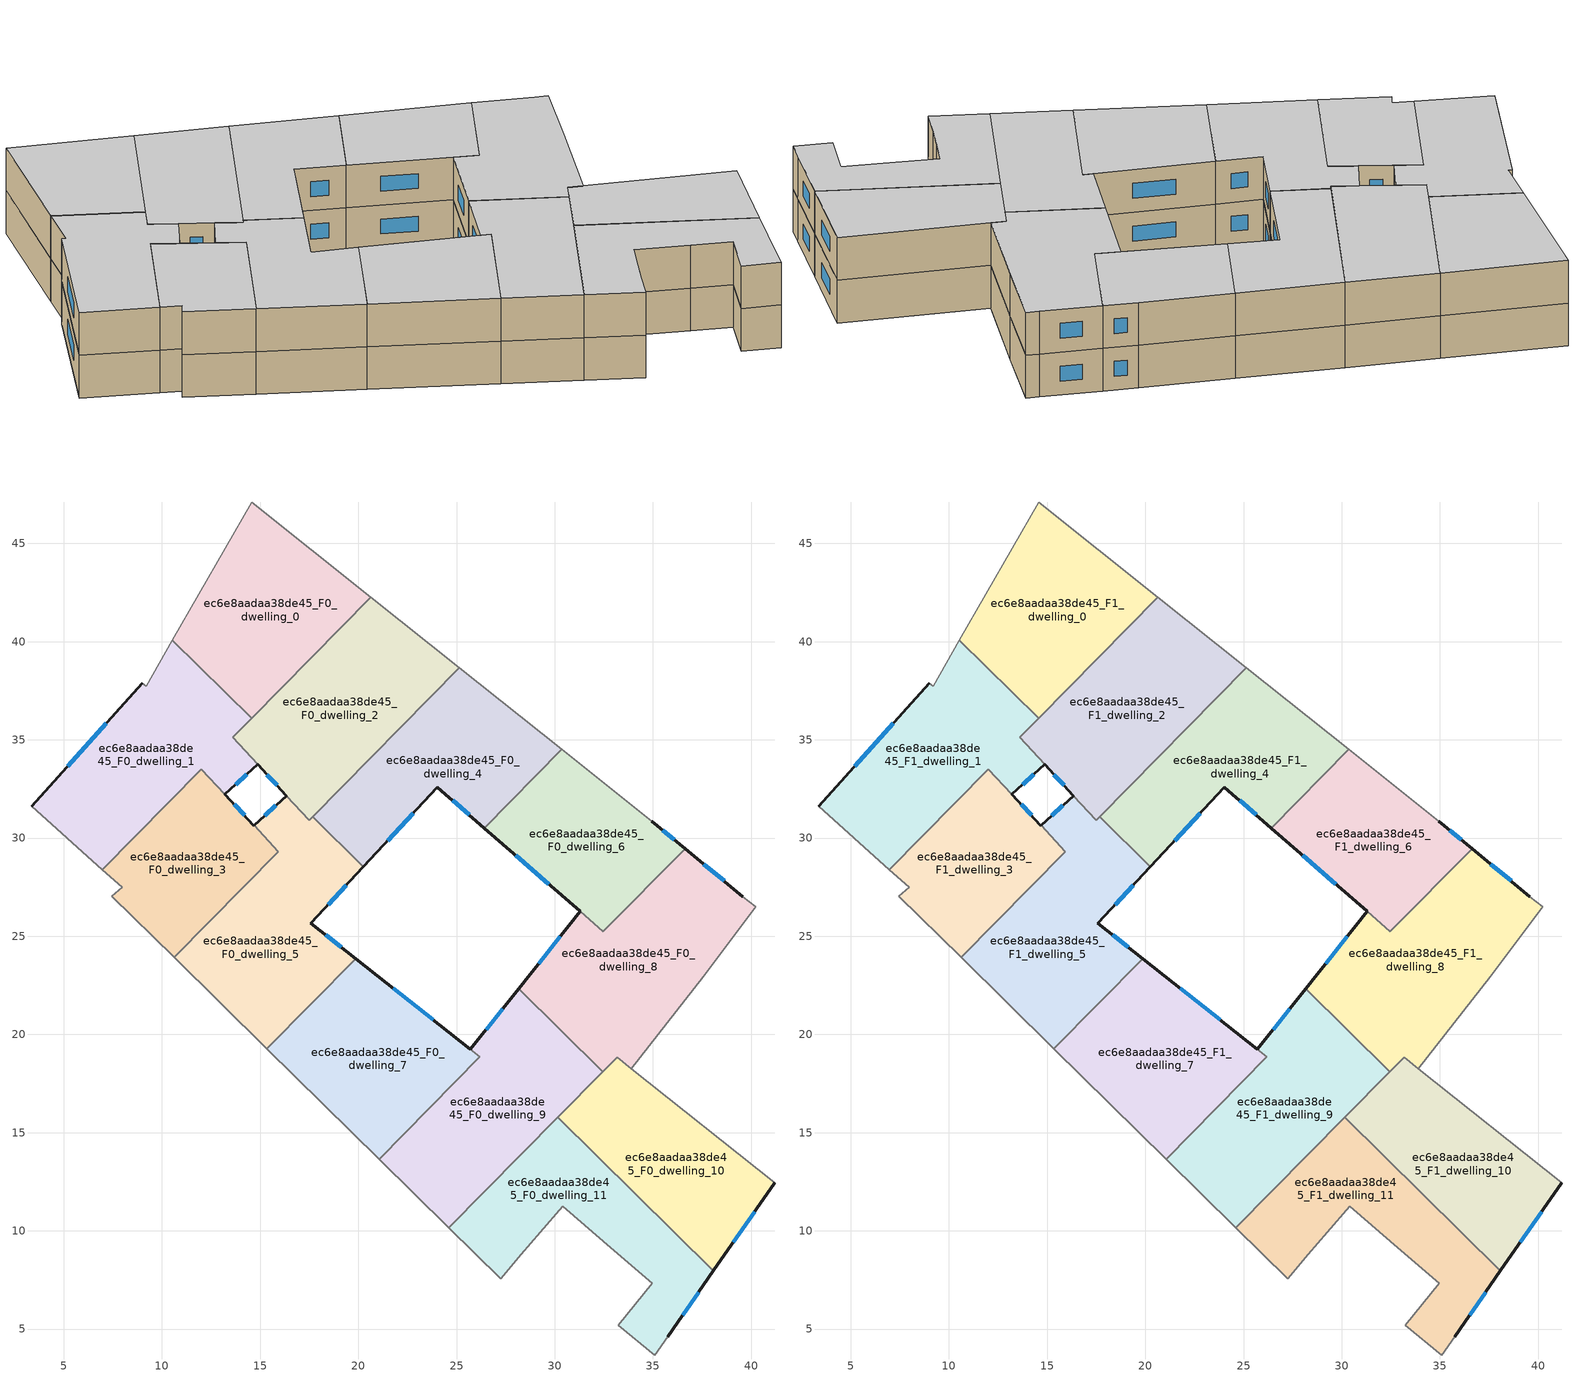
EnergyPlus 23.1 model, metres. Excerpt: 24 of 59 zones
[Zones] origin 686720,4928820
ec6e8aadaa38de45_F0_dwelling_0
 floor ground (EU_floor_Construction): 20.64,42.27 14.56,36.1 10.53,40.07 14.57,47.11 z0
 wall adiabatic (EU_wall_Construction): 20.64,42.27 14.57,47.11 10.53,40.07 z0:3
 wall to ec6e8aadaa38de45_F0_dwelling_1 (EU_wall_Construction): 10.53,40.07 14.56,36.1 z0:3
 wall to ec6e8aadaa38de45_F0_dwelling_2 (EU_wall_Construction): 14.56,36.1 20.64,42.27 z0:3
ec6e8aadaa38de45_F0_dwelling_1
 floor ground (EU_floor_Construction): 14.56,36.1 13.6,35.12 14.87,33.75 13.21,32.23 12.01,33.51 6.97,28.39 3.38,31.61 9.01,37.88 9.19,37.74 10.53,40.07 z0
 wall outside (EU_wall_Construction): 9.01,37.88 3.38,31.61 / 13.21,32.23 14.87,33.75 z0:3
 wall adiabatic (EU_wall_Construction): 3.38,31.61 6.97,28.39 / 10.53,40.07 9.19,37.74 9.01,37.88 z0:3
 wall to ec6e8aadaa38de45_F0_dwelling_2 (EU_wall_Construction): 14.87,33.75 13.6,35.12 14.56,36.1 z0:3
 wall to ec6e8aadaa38de45_F0_dwelling_3 (EU_wall_Construction): 6.97,28.39 12.01,33.51 13.21,32.23 z0:3
 window (EU_Window_Construction): 7.18,35.84 5.21,33.65 / 13.75,32.72 14.33,33.25 z0.98:2.02
ec6e8aadaa38de45_F0_dwelling_10
 floor ground (EU_floor_Construction): 41.2,12.44 38.08,7.96 30.15,15.77 33.17,18.84 z0
 wall outside (EU_wall_Construction): 38.08,7.96 41.2,12.44 z0:3
 wall to ec6e8aadaa38de45_F0_dwelling_8 (EU_wall_Construction): 33.9,18.26 33.17,18.84 32.45,18.1 z0:3
 wall adiabatic (EU_wall_Construction): 41.2,12.44 33.91,18.25 z0:3
 wall to ec6e8aadaa38de45_F0_dwelling_11 (EU_wall_Construction): 30.15,15.77 38.08,7.96 z0:3
 wall to ec6e8aadaa38de45_F0_dwelling_9 (EU_wall_Construction): 32.44,18.1 30.15,15.77 z0:3
 window (EU_Window_Construction): 39.1,9.42 40.19,10.98 z0.98:2.02
ec6e8aadaa38de45_F0_dwelling_11
 floor ground (EU_floor_Construction): 38.08,7.96 35.75,4.62 35.1,3.68 33.23,5.19 34.98,7.34 33.02,9 30.41,11.25 29.26,9.93 28.29,8.81 27.24,7.57 24.61,10.15 30.15,15.77 z0
 wall outside (EU_wall_Construction): 35.75,4.62 38.08,7.96 z0:3
 wall adiabatic (EU_wall_Construction): 24.61,10.15 27.24,7.57 28.29,8.81 29.26,9.93 30.41,11.25 33.02,9 34.98,7.34 33.23,5.19 35.1,3.68 35.75,4.62 z0:3
 wall to ec6e8aadaa38de45_F0_dwelling_9 (EU_wall_Construction): 30.15,15.77 24.61,10.15 z0:3
 window (EU_Window_Construction): 36.51,5.71 37.32,6.87 z0.98:2.02
ec6e8aadaa38de45_F0_dwelling_2
 floor ground (EU_floor_Construction): 25.15,38.67 17.5,30.91 16.34,32.16 14.87,33.75 13.6,35.12 20.64,42.27 z0
 wall outside (EU_wall_Construction): 14.87,33.75 16.34,32.16 z0:3
 wall adiabatic (EU_wall_Construction): 25.15,38.67 20.64,42.27 z0:3
 wall to ec6e8aadaa38de45_F0_dwelling_4 (EU_wall_Construction): 17.68,31.09 25.15,38.67 z0:3
 wall to ec6e8aadaa38de45_F0_dwelling_5 (EU_wall_Construction): 16.34,32.16 17.5,30.91 17.68,31.09 z0:3
 window (EU_Window_Construction): 15.35,33.23 15.86,32.68 z0.98:2.02
ec6e8aadaa38de45_F0_dwelling_3
 floor ground (EU_floor_Construction): 12.01,33.51 15.92,29.31 10.62,23.92 7.46,27.03 7.97,27.48 6.97,28.39 z0
 wall outside (EU_wall_Construction): 14.69,30.64 13.21,32.23 z0:3
 wall adiabatic (EU_wall_Construction): 6.97,28.39 7.97,27.48 7.46,27.03 10.62,23.92 z0:3
 wall to ec6e8aadaa38de45_F0_dwelling_5 (EU_wall_Construction): 10.62,23.92 15.92,29.31 / 15.93,29.31 14.69,30.64 z0:3
 window (EU_Window_Construction): 14.21,31.15 13.69,31.71 z0.98:2.02
ec6e8aadaa38de45_F0_dwelling_4
 floor ground (EU_floor_Construction): 30.37,34.51 26.42,30.51 24.03,32.59 20.26,28.54 17.68,31.09 25.15,38.67 z0
 wall outside (EU_wall_Construction): 20.26,28.54 24.03,32.59 26.42,30.51 z0:3
 wall to ec6e8aadaa38de45_F0_dwelling_5 (EU_wall_Construction): 17.68,31.09 20.26,28.54 z0:3
 wall adiabatic (EU_wall_Construction): 30.37,34.51 25.15,38.67 z0:3
 wall to ec6e8aadaa38de45_F0_dwelling_6 (EU_wall_Construction): 26.42,30.51 30.37,34.51 z0:3
 window (EU_Window_Construction): 24.81,31.91 25.64,31.18 / 21.49,29.86 22.81,31.27 z0.98:2.02
ec6e8aadaa38de45_F0_dwelling_5
 floor ground (EU_floor_Construction): 17.68,31.09 20.26,28.54 17.59,25.67 19.87,23.86 15.35,19.27 10.62,23.92 15.93,29.31 14.69,30.64 16.34,32.16 17.5,30.91 z0
 wall outside (EU_wall_Construction): 16.34,32.16 14.69,30.64 / 19.87,23.86 17.59,25.67 20.26,28.54 z0:3
 wall adiabatic (EU_wall_Construction): 10.62,23.92 15.35,19.27 z0:3
 wall to ec6e8aadaa38de45_F0_dwelling_7 (EU_wall_Construction): 15.35,19.27 19.87,23.86 z0:3
 window (EU_Window_Construction): 15.81,31.67 15.23,31.13 / 18.46,26.6 19.39,27.61 / 19.13,24.45 18.33,25.08 z0.98:2.02
ec6e8aadaa38de45_F0_dwelling_6
 floor ground (EU_floor_Construction): 34.95,30.86 36.64,29.46 32.47,25.24 26.42,30.51 30.37,34.51 z0
 wall outside (EU_wall_Construction): 36.64,29.46 34.95,30.86 / 26.42,30.51 31.29,26.27 z0:3
 wall adiabatic (EU_wall_Construction): 34.95,30.86 30.37,34.51 z0:3
 wall to ec6e8aadaa38de45_F0_dwelling_8 (EU_wall_Construction): 32.48,25.24 36.64,29.46 / 31.29,26.27 32.47,25.24 z0:3
 window (EU_Window_Construction): 36.09,29.92 35.5,30.4 / 28,29.13 29.71,27.65 z0.98:2.02
ec6e8aadaa38de45_F0_dwelling_7
 floor ground (EU_floor_Construction): 26.19,18.86 21.06,13.65 15.35,19.27 19.87,23.86 z0
 wall outside (EU_wall_Construction): 25.71,19.24 19.87,23.86 z0:3
 wall adiabatic (EU_wall_Construction): 15.35,19.27 21.06,13.65 z0:3
 wall to ec6e8aadaa38de45_F0_dwelling_9 (EU_wall_Construction): 21.06,13.65 26.19,18.86 25.71,19.24 z0:3
 window (EU_Window_Construction): 23.81,20.74 21.77,22.36 z0.98:2.02
ec6e8aadaa38de45_F0_dwelling_8
 floor ground (EU_floor_Construction): 39.58,27.02 40.23,26.51 37.56,22.95 33.9,18.26 33.17,18.84 32.44,18.1 28.16,22.32 31.29,26.27 32.47,25.24 36.64,29.46 z0
 wall outside (EU_wall_Construction): 31.29,26.27 28.16,22.33 / 39.58,27.02 36.64,29.46 z0:3
 wall to ec6e8aadaa38de45_F0_dwelling_9 (EU_wall_Construction): 28.16,22.32 32.44,18.1 z0:3
 wall adiabatic (EU_wall_Construction): 33.9,18.26 37.56,22.95 40.23,26.51 39.58,27.02 z0:3
 window (EU_Window_Construction): 30.27,24.99 29.18,23.61 / 38.62,27.81 37.59,28.67 z0.98:2.02
ec6e8aadaa38de45_F0_dwelling_9
 floor ground (EU_floor_Construction): 32.44,18.1 24.61,10.15 21.06,13.65 26.19,18.86 25.71,19.24 28.16,22.32 z0
 wall outside (EU_wall_Construction): 28.16,22.32 25.71,19.24 z0:3
 wall adiabatic (EU_wall_Construction): 21.06,13.65 24.61,10.15 z0:3
 window (EU_Window_Construction): 27.36,21.32 26.51,20.24 z0.98:2.02
ec6e8aadaa38de45_F1_dwelling_0
 floor to ec6e8aadaa38de45_F0_dwelling_0 (EU_floor_Construction): 20.64,42.27 14.56,36.1 10.53,40.07 14.57,47.11 z3
 wall adiabatic (EU_wall_Construction): 20.64,42.27 14.57,47.11 10.53,40.07 z3:6
 wall to ec6e8aadaa38de45_F1_dwelling_1 (EU_wall_Construction): 10.53,40.07 14.56,36.1 z3:6
 wall to ec6e8aadaa38de45_F1_dwelling_2 (EU_wall_Construction): 14.56,36.1 20.64,42.27 z3:6
 ceiling to ec6e8aadaa38de45_F2_dwelling_0 (EU_floor_Construction): 14.56,36.1 20.64,42.27 14.57,47.11 10.53,40.07 z6
ec6e8aadaa38de45_F1_dwelling_1
 floor to ec6e8aadaa38de45_F0_dwelling_1 (EU_floor_Construction): 14.56,36.1 13.6,35.12 14.87,33.75 13.21,32.23 12.01,33.51 6.97,28.39 3.38,31.61 9.01,37.88 9.19,37.74 10.53,40.07 z3
 wall outside (EU_wall_Construction): 9.01,37.88 3.38,31.61 / 13.21,32.23 14.87,33.75 z3:6
 wall adiabatic (EU_wall_Construction): 3.38,31.61 6.97,28.39 / 10.53,40.07 9.19,37.74 9.01,37.88 z3:6
 wall to ec6e8aadaa38de45_F1_dwelling_2 (EU_wall_Construction): 14.87,33.75 13.6,35.12 14.56,36.1 z3:6
 wall to ec6e8aadaa38de45_F1_dwelling_3 (EU_wall_Construction): 6.97,28.39 12.01,33.51 13.21,32.23 z3:6
 window (EU_Window_Construction): 7.18,35.84 5.21,33.65 / 13.75,32.72 14.33,33.25 z3.98:5.02
 ceiling to ec6e8aadaa38de45_F2_dwelling_1 (EU_floor_Construction): 13.21,32.23 14.87,33.75 13.6,35.12 14.56,36.1 10.53,40.07 9.19,37.74 9.01,37.88 3.38,31.61 6.97,28.39 12.01,33.51 z6
ec6e8aadaa38de45_F1_dwelling_10
 floor to ec6e8aadaa38de45_F0_dwelling_10 (EU_floor_Construction): 41.2,12.44 38.08,7.96 30.15,15.77 33.17,18.84 z3
 wall outside (EU_wall_Construction): 38.08,7.96 41.2,12.44 z3:6
 wall to ec6e8aadaa38de45_F1_dwelling_8 (EU_wall_Construction): 33.9,18.26 33.17,18.84 32.45,18.1 z3:6
 wall adiabatic (EU_wall_Construction): 41.2,12.44 33.91,18.25 z3:6
 wall to ec6e8aadaa38de45_F1_dwelling_11 (EU_wall_Construction): 30.15,15.77 38.08,7.96 z3:6
 wall to ec6e8aadaa38de45_F1_dwelling_9 (EU_wall_Construction): 32.44,18.1 30.15,15.77 z3:6
 window (EU_Window_Construction): 39.1,9.42 40.19,10.98 z3.98:5.02
 ceiling to ec6e8aadaa38de45_F2_dwelling_10 (EU_floor_Construction): 38.08,7.96 41.2,12.44 33.17,18.84 30.15,15.77 z6
ec6e8aadaa38de45_F1_dwelling_11
 floor to ec6e8aadaa38de45_F0_dwelling_11 (EU_floor_Construction): 38.08,7.96 35.75,4.62 35.1,3.68 33.23,5.19 34.98,7.34 33.02,9 30.41,11.25 29.26,9.93 28.29,8.81 27.24,7.57 24.61,10.15 30.15,15.77 z3
 wall outside (EU_wall_Construction): 35.75,4.62 38.08,7.96 z3:6
 wall adiabatic (EU_wall_Construction): 24.61,10.15 27.24,7.57 28.29,8.81 29.26,9.93 30.41,11.25 33.02,9 34.98,7.34 33.23,5.19 35.1,3.68 35.75,4.62 z3:6
 wall to ec6e8aadaa38de45_F1_dwelling_9 (EU_wall_Construction): 30.15,15.77 24.61,10.15 z3:6
 window (EU_Window_Construction): 36.51,5.71 37.32,6.87 z3.98:5.02
 ceiling to ec6e8aadaa38de45_F2_dwelling_11 (EU_floor_Construction): 35.75,4.62 38.08,7.96 30.15,15.77 24.61,10.15 27.24,7.57 28.29,8.81 29.26,9.93 30.41,11.25 33.02,9 34.98,7.34 33.23,5.19 35.1,3.68 z6
ec6e8aadaa38de45_F1_dwelling_2
 floor to ec6e8aadaa38de45_F0_dwelling_2 (EU_floor_Construction): 25.15,38.67 17.5,30.91 16.34,32.16 14.87,33.75 13.6,35.12 20.64,42.27 z3
 wall outside (EU_wall_Construction): 14.87,33.75 16.34,32.16 z3:6
 wall adiabatic (EU_wall_Construction): 25.15,38.67 20.64,42.27 z3:6
 wall to ec6e8aadaa38de45_F1_dwelling_4 (EU_wall_Construction): 17.68,31.09 25.15,38.67 z3:6
 wall to ec6e8aadaa38de45_F1_dwelling_5 (EU_wall_Construction): 16.34,32.16 17.5,30.91 17.68,31.09 z3:6
 window (EU_Window_Construction): 15.35,33.23 15.86,32.68 z3.98:5.02
 ceiling to ec6e8aadaa38de45_F2_dwelling_2 (EU_floor_Construction): 17.5,30.91 25.15,38.67 20.64,42.27 13.6,35.12 14.87,33.75 16.34,32.16 z6
ec6e8aadaa38de45_F1_dwelling_3
 floor to ec6e8aadaa38de45_F0_dwelling_3 (EU_floor_Construction): 12.01,33.51 15.92,29.31 10.62,23.92 7.46,27.03 7.97,27.48 6.97,28.39 z3
 wall outside (EU_wall_Construction): 14.69,30.64 13.21,32.23 z3:6
 wall adiabatic (EU_wall_Construction): 6.97,28.39 7.97,27.48 7.46,27.03 10.62,23.92 z3:6
 wall to ec6e8aadaa38de45_F1_dwelling_5 (EU_wall_Construction): 10.62,23.92 15.92,29.31 / 15.93,29.31 14.69,30.64 z3:6
 window (EU_Window_Construction): 14.21,31.15 13.69,31.71 z3.98:5.02
 ceiling to ec6e8aadaa38de45_F2_dwelling_3 (EU_floor_Construction): 10.62,23.92 15.92,29.31 12.01,33.51 6.97,28.39 7.97,27.48 7.46,27.03 z6
ec6e8aadaa38de45_F1_dwelling_4
 floor to ec6e8aadaa38de45_F0_dwelling_4 (EU_floor_Construction): 30.37,34.51 26.42,30.51 24.03,32.59 20.26,28.54 17.68,31.09 25.15,38.67 z3
 wall outside (EU_wall_Construction): 20.26,28.54 24.03,32.59 26.42,30.51 z3:6
 wall to ec6e8aadaa38de45_F1_dwelling_5 (EU_wall_Construction): 17.68,31.09 20.26,28.54 z3:6
 wall adiabatic (EU_wall_Construction): 30.37,34.51 25.15,38.67 z3:6
 wall to ec6e8aadaa38de45_F1_dwelling_6 (EU_wall_Construction): 26.42,30.51 30.37,34.51 z3:6
 window (EU_Window_Construction): 24.81,31.91 25.64,31.18 / 21.49,29.86 22.81,31.27 z3.98:5.02
 ceiling to ec6e8aadaa38de45_F2_dwelling_4 (EU_floor_Construction): 26.42,30.51 30.37,34.51 25.15,38.67 17.68,31.09 20.26,28.54 24.03,32.59 z6
ec6e8aadaa38de45_F1_dwelling_5
 floor to ec6e8aadaa38de45_F0_dwelling_5 (EU_floor_Construction): 17.68,31.09 20.26,28.54 17.59,25.67 19.87,23.86 15.35,19.27 10.62,23.92 15.93,29.31 14.69,30.64 16.34,32.16 17.5,30.91 z3
 wall outside (EU_wall_Construction): 16.34,32.16 14.69,30.64 / 19.87,23.86 17.59,25.67 20.26,28.54 z3:6
 wall adiabatic (EU_wall_Construction): 10.62,23.92 15.35,19.27 z3:6
 wall to ec6e8aadaa38de45_F1_dwelling_7 (EU_wall_Construction): 15.35,19.27 19.87,23.86 z3:6
 window (EU_Window_Construction): 15.81,31.67 15.23,31.13 / 18.46,26.6 19.39,27.61 / 19.13,24.45 18.33,25.08 z3.98:5.02
 ceiling to ec6e8aadaa38de45_F2_dwelling_5 (EU_floor_Construction): 19.87,23.86 17.59,25.67 20.26,28.54 17.68,31.09 17.5,30.91 16.34,32.16 14.69,30.64 15.93,29.31 10.62,23.92 15.35,19.27 z6
ec6e8aadaa38de45_F1_dwelling_6
 floor to ec6e8aadaa38de45_F0_dwelling_6 (EU_floor_Construction): 34.95,30.86 36.64,29.46 32.47,25.24 26.42,30.51 30.37,34.51 z3
 wall outside (EU_wall_Construction): 36.64,29.46 34.95,30.86 / 26.42,30.51 31.29,26.27 z3:6
 wall adiabatic (EU_wall_Construction): 34.95,30.86 30.37,34.51 z3:6
 wall to ec6e8aadaa38de45_F1_dwelling_8 (EU_wall_Construction): 32.48,25.24 36.64,29.46 / 31.29,26.27 32.47,25.24 z3:6
 window (EU_Window_Construction): 36.09,29.92 35.5,30.4 / 28,29.13 29.71,27.65 z3.98:5.02
 ceiling to ec6e8aadaa38de45_F2_dwelling_6 (EU_floor_Construction): 32.47,25.24 36.64,29.46 34.95,30.86 30.37,34.51 26.42,30.51 z6
ec6e8aadaa38de45_F1_dwelling_7
 floor to ec6e8aadaa38de45_F0_dwelling_7 (EU_floor_Construction): 26.19,18.86 21.06,13.65 15.35,19.27 19.87,23.86 z3
 wall outside (EU_wall_Construction): 25.71,19.24 19.87,23.86 z3:6
 wall adiabatic (EU_wall_Construction): 15.35,19.27 21.06,13.65 z3:6
 wall to ec6e8aadaa38de45_F1_dwelling_9 (EU_wall_Construction): 21.06,13.65 26.19,18.86 25.71,19.24 z3:6
 window (EU_Window_Construction): 23.81,20.74 21.77,22.36 z3.98:5.02
 ceiling to ec6e8aadaa38de45_F2_dwelling_7 (EU_floor_Construction): 21.06,13.65 26.19,18.86 19.87,23.86 15.35,19.27 z6
ec6e8aadaa38de45_F1_dwelling_8
 floor to ec6e8aadaa38de45_F0_dwelling_8 (EU_floor_Construction): 39.58,27.02 40.23,26.51 37.56,22.95 33.9,18.26 33.17,18.84 32.44,18.1 28.16,22.33 31.29,26.27 32.47,25.24 36.64,29.46 z3
 wall outside (EU_wall_Construction): 31.29,26.27 28.16,22.33 / 39.58,27.02 36.64,29.46 z3:6
 wall to ec6e8aadaa38de45_F1_dwelling_9 (EU_wall_Construction): 28.16,22.32 32.44,18.1 z3:6
 wall adiabatic (EU_wall_Construction): 33.9,18.26 37.56,22.95 40.23,26.51 39.58,27.02 z3:6
 window (EU_Window_Construction): 30.27,24.99 29.18,23.61 / 38.62,27.81 37.59,28.67 z3.98:5.02
 ceiling to ec6e8aadaa38de45_F2_dwelling_8 (EU_floor_Construction): 37.56,22.95 40.23,26.51 39.58,27.02 36.64,29.46 32.47,25.24 31.29,26.27 28.16,22.33 32.44,18.1 33.17,18.84 33.9,18.26 z6
ec6e8aadaa38de45_F1_dwelling_9
 floor to ec6e8aadaa38de45_F0_dwelling_9 (EU_floor_Construction): 32.44,18.1 24.61,10.15 21.06,13.65 26.19,18.86 25.71,19.24 28.16,22.32 z3
 wall outside (EU_wall_Construction): 28.16,22.32 25.71,19.24 z3:6
 wall adiabatic (EU_wall_Construction): 21.06,13.65 24.61,10.15 z3:6
 window (EU_Window_Construction): 27.36,21.32 26.51,20.24 z3.98:5.02
 ceiling to ec6e8aadaa38de45_F2_dwelling_9 (EU_floor_Construction): 24.61,10.15 32.44,18.1 28.16,22.32 25.71,19.24 26.19,18.86 21.06,13.65 z6
[Building]
EU S2 Campaign: North Axis=0; Terrain=City; Solar Distribution=FullExterior
[Site:Location]
Bologna: Latitude=44.5; Longitude=11.25; Time Zone=1; Elevation=37
[SizingPeriod:WeatherFileDays]
AnnualSizingPeriod: Begin Month=1; Begin Day of Month=1; End Month=12; End Day of Month=31; Day of Week for Start Day=Monday; Use Weather File Daylight Saving Period=No; Use Weather File Rain and Snow Indicators=No
[MATERIAL]
EU_InternalMass_Material: Roughness=MediumRough; Thickness=0.1; Conductivity=1; Density=1800; Specific Heat=900; Thermal Absorptance=0.9; Solar Absorptance=0.7; Visible Absorptance=0.7
[MATERIAL:NOMASS] Roughness=MediumRough; Thermal Absorptance=0.9; Solar Absorptance=0.7; Visible Absorptance=0.7
Name | Thermal Resistance
EU_wall_NoMass | 0.905828
EU_floor_NoMass | 0.67114
[WINDOWMATERIAL:SIMPLEGLAZINGSYSTEM]
EU_Window_SimpleGlazing: UFactor=4.52486; Solar Heat Gain Coefficient=0.85; Visible Transmittance=0.85
[CONSTRUCTION]
EU_wall_Construction: EU_wall_NoMass
EU_floor_Construction: EU_floor_NoMass
EU_Window_Construction: EU_Window_SimpleGlazing
EU_InternalMass_Construction: EU_InternalMass_Material
[ZONE] Type=1; Multiplier=1; Ceiling Height=autocalculate; Floor Area=autocalculate; Part of Total Floor Area=Yes
Name | Volume
ec6e8aadaa38de45_F0_dwelling_0; ec6e8aadaa38de45_F1_dwelling_0 | 166.922
ec6e8aadaa38de45_F0_dwelling_1; ec6e8aadaa38de45_F1_dwelling_1 | 179.147
ec6e8aadaa38de45_F0_dwelling_10; ec6e8aadaa38de45_F1_dwelling_10 | 155.73
ec6e8aadaa38de45_F0_dwelling_11; ec6e8aadaa38de45_F1_dwelling_11 | 166.901
ec6e8aadaa38de45_F0_dwelling_2; ec6e8aadaa38de45_F1_dwelling_2 | 180.053
ec6e8aadaa38de45_F0_dwelling_3; ec6e8aadaa38de45_F1_dwelling_3 | 129.601
ec6e8aadaa38de45_F0_dwelling_4; ec6e8aadaa38de45_F1_dwelling_4 | 166.912
ec6e8aadaa38de45_F0_dwelling_5; ec6e8aadaa38de45_F1_dwelling_5 | 178.762
ec6e8aadaa38de45_F0_dwelling_6; ec6e8aadaa38de45_F1_dwelling_6 | 139.208
ec6e8aadaa38de45_F0_dwelling_7; ec6e8aadaa38de45_F1_dwelling_7 | 165.346
ec6e8aadaa38de45_F0_dwelling_8 | 197.812
ec6e8aadaa38de45_F1_dwelling_8 | 197.757
ec6e8aadaa38de45_F0_dwelling_9; ec6e8aadaa38de45_F1_dwelling_9 | 176.466
[INTERNALMASS] Construction=EU_InternalMass_Construction
Name | Zone or ZoneList | Surface Area
ec6e8aadaa38de45_F0_dwelling_0_EU_InternalMass | ec6e8aadaa38de45_F0_dwelling_0 | 55.6406
ec6e8aadaa38de45_F0_dwelling_1_EU_InternalMass | ec6e8aadaa38de45_F0_dwelling_1 | 59.7158
ec6e8aadaa38de45_F0_dwelling_2_EU_InternalMass | ec6e8aadaa38de45_F0_dwelling_2 | 60.0174
ec6e8aadaa38de45_F0_dwelling_3_EU_InternalMass | ec6e8aadaa38de45_F0_dwelling_3 | 43.2303
ec6e8aadaa38de45_F0_dwelling_4_EU_InternalMass | ec6e8aadaa38de45_F0_dwelling_4 | 55.6373
ec6e8aadaa38de45_F0_dwelling_5_EU_InternalMass | ec6e8aadaa38de45_F0_dwelling_5 | 59.5889
ec6e8aadaa38de45_F0_dwelling_6_EU_InternalMass | ec6e8aadaa38de45_F0_dwelling_6 | 46.4008
ec6e8aadaa38de45_F0_dwelling_7_EU_InternalMass | ec6e8aadaa38de45_F0_dwelling_7 | 55.1152
ec6e8aadaa38de45_F0_dwelling_8_EU_InternalMass | ec6e8aadaa38de45_F0_dwelling_8 | 65.9362
ec6e8aadaa38de45_F0_dwelling_9_EU_InternalMass | ec6e8aadaa38de45_F0_dwelling_9 | 58.8203
ec6e8aadaa38de45_F0_dwelling_10_EU_InternalMass | ec6e8aadaa38de45_F0_dwelling_10 | 51.9127
ec6e8aadaa38de45_F0_dwelling_11_EU_InternalMass | ec6e8aadaa38de45_F0_dwelling_11 | 55.6334
ec6e8aadaa38de45_F1_dwelling_0_EU_InternalMass | ec6e8aadaa38de45_F1_dwelling_0 | 55.6406
ec6e8aadaa38de45_F1_dwelling_1_EU_InternalMass | ec6e8aadaa38de45_F1_dwelling_1 | 59.7158
ec6e8aadaa38de45_F1_dwelling_2_EU_InternalMass | ec6e8aadaa38de45_F1_dwelling_2 | 60.0174
ec6e8aadaa38de45_F1_dwelling_3_EU_InternalMass | ec6e8aadaa38de45_F1_dwelling_3 | 43.2303
ec6e8aadaa38de45_F1_dwelling_4_EU_InternalMass | ec6e8aadaa38de45_F1_dwelling_4 | 55.6373
ec6e8aadaa38de45_F1_dwelling_5_EU_InternalMass | ec6e8aadaa38de45_F1_dwelling_5 | 59.5889
ec6e8aadaa38de45_F1_dwelling_6_EU_InternalMass | ec6e8aadaa38de45_F1_dwelling_6 | 46.4008
ec6e8aadaa38de45_F1_dwelling_7_EU_InternalMass | ec6e8aadaa38de45_F1_dwelling_7 | 55.1152
ec6e8aadaa38de45_F1_dwelling_8_EU_InternalMass | ec6e8aadaa38de45_F1_dwelling_8 | 65.9362
ec6e8aadaa38de45_F1_dwelling_9_EU_InternalMass | ec6e8aadaa38de45_F1_dwelling_9 | 58.8203
ec6e8aadaa38de45_F1_dwelling_10_EU_InternalMass | ec6e8aadaa38de45_F1_dwelling_10 | 51.9127
ec6e8aadaa38de45_F1_dwelling_11_EU_InternalMass | ec6e8aadaa38de45_F1_dwelling_11 | 55.6334
[OTHEREQUIPMENT] Fuel Type=Electricity; Design Level Calculation Method=Watts/Area; Power per Zone Floor Area=1; Fraction Latent=0; Fraction Radiant=0; Fraction Lost=0; Carbon Dioxide Generation Rate=0; EndUse Subcategory=EU_Step8_InternalGains
Name | Zone or ZoneList or Space or SpaceList | Schedule
EU_Step8_InternalGain_ec6e8aadaa38de45_F0_dwelling_0_f000 | ec6e8aadaa38de45_F0_dwelling_0 | EU_Step8_GainSchedule_ec6e8aadaa38de45_F0_dwelling_0_f000
EU_Step8_InternalGain_ec6e8aadaa38de45_F0_dwelling_1_f000 | ec6e8aadaa38de45_F0_dwelling_1 | EU_Step8_GainSchedule_ec6e8aadaa38de45_F0_dwelling_1_f000
EU_Step8_InternalGain_ec6e8aadaa38de45_F0_dwelling_2_f000 | ec6e8aadaa38de45_F0_dwelling_2 | EU_Step8_GainSchedule_ec6e8aadaa38de45_F0_dwelling_2_f000
EU_Step8_InternalGain_ec6e8aadaa38de45_F0_dwelling_3_f000 | ec6e8aadaa38de45_F0_dwelling_3 | EU_Step8_GainSchedule_ec6e8aadaa38de45_F0_dwelling_3_f000
EU_Step8_InternalGain_ec6e8aadaa38de45_F0_dwelling_4_f000 | ec6e8aadaa38de45_F0_dwelling_4 | EU_Step8_GainSchedule_ec6e8aadaa38de45_F0_dwelling_4_f000
EU_Step8_InternalGain_ec6e8aadaa38de45_F0_dwelling_5_f000 | ec6e8aadaa38de45_F0_dwelling_5 | EU_Step8_GainSchedule_ec6e8aadaa38de45_F0_dwelling_5_f000
EU_Step8_InternalGain_ec6e8aadaa38de45_F0_dwelling_6_f000 | ec6e8aadaa38de45_F0_dwelling_6 | EU_Step8_GainSchedule_ec6e8aadaa38de45_F0_dwelling_6_f000
EU_Step8_InternalGain_ec6e8aadaa38de45_F0_dwelling_7_f000 | ec6e8aadaa38de45_F0_dwelling_7 | EU_Step8_GainSchedule_ec6e8aadaa38de45_F0_dwelling_7_f000
EU_Step8_InternalGain_ec6e8aadaa38de45_F0_dwelling_8_f000 | ec6e8aadaa38de45_F0_dwelling_8 | EU_Step8_GainSchedule_ec6e8aadaa38de45_F0_dwelling_8_f000
EU_Step8_InternalGain_ec6e8aadaa38de45_F0_dwelling_9_f000 | ec6e8aadaa38de45_F0_dwelling_9 | EU_Step8_GainSchedule_ec6e8aadaa38de45_F0_dwelling_9_f000
EU_Step8_InternalGain_ec6e8aadaa38de45_F0_dwelling_10_f000 | ec6e8aadaa38de45_F0_dwelling_10 | EU_Step8_GainSchedule_ec6e8aadaa38de45_F0_dwelling_10_f000
EU_Step8_InternalGain_ec6e8aadaa38de45_F0_dwelling_11_f000 | ec6e8aadaa38de45_F0_dwelling_11 | EU_Step8_GainSchedule_ec6e8aadaa38de45_F0_dwelling_11_f000
EU_Step8_InternalGain_ec6e8aadaa38de45_F1_dwelling_0_f000 | ec6e8aadaa38de45_F1_dwelling_0 | EU_Step8_GainSchedule_ec6e8aadaa38de45_F1_dwelling_0_f000
EU_Step8_InternalGain_ec6e8aadaa38de45_F1_dwelling_1_f000 | ec6e8aadaa38de45_F1_dwelling_1 | EU_Step8_GainSchedule_ec6e8aadaa38de45_F1_dwelling_1_f000
EU_Step8_InternalGain_ec6e8aadaa38de45_F1_dwelling_2_f000 | ec6e8aadaa38de45_F1_dwelling_2 | EU_Step8_GainSchedule_ec6e8aadaa38de45_F1_dwelling_2_f000
EU_Step8_InternalGain_ec6e8aadaa38de45_F1_dwelling_3_f000 | ec6e8aadaa38de45_F1_dwelling_3 | EU_Step8_GainSchedule_ec6e8aadaa38de45_F1_dwelling_3_f000
EU_Step8_InternalGain_ec6e8aadaa38de45_F1_dwelling_4_f000 | ec6e8aadaa38de45_F1_dwelling_4 | EU_Step8_GainSchedule_ec6e8aadaa38de45_F1_dwelling_4_f000
EU_Step8_InternalGain_ec6e8aadaa38de45_F1_dwelling_5_f000 | ec6e8aadaa38de45_F1_dwelling_5 | EU_Step8_GainSchedule_ec6e8aadaa38de45_F1_dwelling_5_f000
EU_Step8_InternalGain_ec6e8aadaa38de45_F1_dwelling_6_f000 | ec6e8aadaa38de45_F1_dwelling_6 | EU_Step8_GainSchedule_ec6e8aadaa38de45_F1_dwelling_6_f000
EU_Step8_InternalGain_ec6e8aadaa38de45_F1_dwelling_7_f000 | ec6e8aadaa38de45_F1_dwelling_7 | EU_Step8_GainSchedule_ec6e8aadaa38de45_F1_dwelling_7_f000
EU_Step8_InternalGain_ec6e8aadaa38de45_F1_dwelling_8_f000 | ec6e8aadaa38de45_F1_dwelling_8 | EU_Step8_GainSchedule_ec6e8aadaa38de45_F1_dwelling_8_f000
EU_Step8_InternalGain_ec6e8aadaa38de45_F1_dwelling_9_f000 | ec6e8aadaa38de45_F1_dwelling_9 | EU_Step8_GainSchedule_ec6e8aadaa38de45_F1_dwelling_9_f000
EU_Step8_InternalGain_ec6e8aadaa38de45_F1_dwelling_10_f000 | ec6e8aadaa38de45_F1_dwelling_10 | EU_Step8_GainSchedule_ec6e8aadaa38de45_F1_dwelling_10_f000
EU_Step8_InternalGain_ec6e8aadaa38de45_F1_dwelling_11_f000 | ec6e8aadaa38de45_F1_dwelling_11 | EU_Step8_GainSchedule_ec6e8aadaa38de45_F1_dwelling_11_f000
[ZONEVENTILATION:DESIGNFLOWRATE] Schedule=EU_AlwaysOn; Design Flow Rate Calculation Method=AirChanges/Hour; Air Changes per Hour=0.73129; Ventilation Type=Natural; Fan Pressure Rise=0; Fan Total Efficiency=1; Constant Term Coefficient=1; Temperature Term Coefficient=0; Velocity Term Coefficient=0; Velocity Squared Term Coefficient=0; Minimum Indoor Temperature=-100; Maximum Indoor Temperature=100; Delta Temperature=-100; Minimum Outdoor Temperature=-100; Maximum Outdoor Temperature=100; Maximum Wind Speed=40
Name | Zone or ZoneList or Space or SpaceList
EU_ConstantAir_ec6e8aadaa38de45_F0_dwelling_0 | ec6e8aadaa38de45_F0_dwelling_0
EU_ConstantAir_ec6e8aadaa38de45_F0_dwelling_1 | ec6e8aadaa38de45_F0_dwelling_1
EU_ConstantAir_ec6e8aadaa38de45_F0_dwelling_2 | ec6e8aadaa38de45_F0_dwelling_2
EU_ConstantAir_ec6e8aadaa38de45_F0_dwelling_3 | ec6e8aadaa38de45_F0_dwelling_3
EU_ConstantAir_ec6e8aadaa38de45_F0_dwelling_4 | ec6e8aadaa38de45_F0_dwelling_4
EU_ConstantAir_ec6e8aadaa38de45_F0_dwelling_5 | ec6e8aadaa38de45_F0_dwelling_5
EU_ConstantAir_ec6e8aadaa38de45_F0_dwelling_6 | ec6e8aadaa38de45_F0_dwelling_6
EU_ConstantAir_ec6e8aadaa38de45_F0_dwelling_7 | ec6e8aadaa38de45_F0_dwelling_7
EU_ConstantAir_ec6e8aadaa38de45_F0_dwelling_8 | ec6e8aadaa38de45_F0_dwelling_8
EU_ConstantAir_ec6e8aadaa38de45_F0_dwelling_9 | ec6e8aadaa38de45_F0_dwelling_9
EU_ConstantAir_ec6e8aadaa38de45_F0_dwelling_10 | ec6e8aadaa38de45_F0_dwelling_10
EU_ConstantAir_ec6e8aadaa38de45_F0_dwelling_11 | ec6e8aadaa38de45_F0_dwelling_11
EU_ConstantAir_ec6e8aadaa38de45_F1_dwelling_0 | ec6e8aadaa38de45_F1_dwelling_0
EU_ConstantAir_ec6e8aadaa38de45_F1_dwelling_1 | ec6e8aadaa38de45_F1_dwelling_1
EU_ConstantAir_ec6e8aadaa38de45_F1_dwelling_2 | ec6e8aadaa38de45_F1_dwelling_2
EU_ConstantAir_ec6e8aadaa38de45_F1_dwelling_3 | ec6e8aadaa38de45_F1_dwelling_3
EU_ConstantAir_ec6e8aadaa38de45_F1_dwelling_4 | ec6e8aadaa38de45_F1_dwelling_4
EU_ConstantAir_ec6e8aadaa38de45_F1_dwelling_5 | ec6e8aadaa38de45_F1_dwelling_5
EU_ConstantAir_ec6e8aadaa38de45_F1_dwelling_6 | ec6e8aadaa38de45_F1_dwelling_6
EU_ConstantAir_ec6e8aadaa38de45_F1_dwelling_7 | ec6e8aadaa38de45_F1_dwelling_7
EU_ConstantAir_ec6e8aadaa38de45_F1_dwelling_8 | ec6e8aadaa38de45_F1_dwelling_8
EU_ConstantAir_ec6e8aadaa38de45_F1_dwelling_9 | ec6e8aadaa38de45_F1_dwelling_9
EU_ConstantAir_ec6e8aadaa38de45_F1_dwelling_10 | ec6e8aadaa38de45_F1_dwelling_10
EU_ConstantAir_ec6e8aadaa38de45_F1_dwelling_11 | ec6e8aadaa38de45_F1_dwelling_11
[HVACTEMPLATE:THERMOSTAT] Constant Heating Setpoint=20; Constant Cooling Setpoint=50
EU_HeatOnly_ec6e8aadaa38de45_F0_dwelling_0; EU_HeatOnly_ec6e8aadaa38de45_F0_dwelling_1; EU_HeatOnly_ec6e8aadaa38de45_F0_dwelling_2; EU_HeatOnly_ec6e8aadaa38de45_F0_dwelling_3; EU_HeatOnly_ec6e8aadaa38de45_F0_dwelling_4; EU_HeatOnly_ec6e8aadaa38de45_F0_dwelling_5; EU_HeatOnly_ec6e8aadaa38de45_F0_dwelling_6; EU_HeatOnly_ec6e8aadaa38de45_F0_dwelling_7; EU_HeatOnly_ec6e8aadaa38de45_F0_dwelling_8; EU_HeatOnly_ec6e8aadaa38de45_F0_dwelling_9; EU_HeatOnly_ec6e8aadaa38de45_F0_dwelling_10; EU_HeatOnly_ec6e8aadaa38de45_F0_dwelling_11; EU_HeatOnly_ec6e8aadaa38de45_F1_dwelling_0; EU_HeatOnly_ec6e8aadaa38de45_F1_dwelling_1; EU_HeatOnly_ec6e8aadaa38de45_F1_dwelling_2; EU_HeatOnly_ec6e8aadaa38de45_F1_dwelling_3; EU_HeatOnly_ec6e8aadaa38de45_F1_dwelling_4; EU_HeatOnly_ec6e8aadaa38de45_F1_dwelling_5; EU_HeatOnly_ec6e8aadaa38de45_F1_dwelling_6; EU_HeatOnly_ec6e8aadaa38de45_F1_dwelling_7; EU_HeatOnly_ec6e8aadaa38de45_F1_dwelling_8; EU_HeatOnly_ec6e8aadaa38de45_F1_dwelling_9; EU_HeatOnly_ec6e8aadaa38de45_F1_dwelling_10; EU_HeatOnly_ec6e8aadaa38de45_F1_dwelling_11; EU_HeatOnly_ec6e8aadaa38de45_F2_dwelling_0; EU_HeatOnly_ec6e8aadaa38de45_F2_dwelling_1; EU_HeatOnly_ec6e8aadaa38de45_F2_dwelling_2; EU_HeatOnly_ec6e8aadaa38de45_F2_dwelling_3; EU_HeatOnly_ec6e8aadaa38de45_F2_dwelling_4; EU_HeatOnly_ec6e8aadaa38de45_F2_dwelling_5; EU_HeatOnly_ec6e8aadaa38de45_F2_dwelling_6; EU_HeatOnly_ec6e8aadaa38de45_F2_dwelling_7; EU_HeatOnly_ec6e8aadaa38de45_F2_dwelling_8; EU_HeatOnly_ec6e8aadaa38de45_F2_dwelling_9; EU_HeatOnly_ec6e8aadaa38de45_F2_dwelling_10; EU_HeatOnly_ec6e8aadaa38de45_F2_dwelling_11; EU_HeatOnly_ec6e8aadaa38de45_F3_dwelling_0; EU_HeatOnly_ec6e8aadaa38de45_F3_dwelling_1; EU_HeatOnly_ec6e8aadaa38de45_F3_dwelling_2; EU_HeatOnly_ec6e8aadaa38de45_F3_dwelling_3; EU_HeatOnly_ec6e8aadaa38de45_F3_dwelling_4; EU_HeatOnly_ec6e8aadaa38de45_F3_dwelling_5; EU_HeatOnly_ec6e8aadaa38de45_F3_dwelling_6; EU_HeatOnly_ec6e8aadaa38de45_F3_dwelling_7; EU_HeatOnly_ec6e8aadaa38de45_F3_dwelling_8; EU_HeatOnly_ec6e8aadaa38de45_F3_dwelling_9; EU_HeatOnly_ec6e8aadaa38de45_F3_dwelling_10; EU_HeatOnly_ec6e8aadaa38de45_F3_dwelling_11; EU_HeatOnly_ec6e8aadaa38de45_F4_dwelling_0; EU_HeatOnly_ec6e8aadaa38de45_F4_dwelling_1; EU_HeatOnly_ec6e8aadaa38de45_F4_dwelling_2; EU_HeatOnly_ec6e8aadaa38de45_F4_dwelling_3; EU_HeatOnly_ec6e8aadaa38de45_F4_dwelling_4; EU_HeatOnly_ec6e8aadaa38de45_F4_dwelling_5; EU_HeatOnly_ec6e8aadaa38de45_F4_dwelling_6; EU_HeatOnly_ec6e8aadaa38de45_F4_dwelling_7; EU_HeatOnly_ec6e8aadaa38de45_F4_dwelling_8; EU_HeatOnly_ec6e8aadaa38de45_F4_dwelling_9; EU_HeatOnly_ec6e8aadaa38de45_F4_dwelling_10
[HVACTEMPLATE:ZONE:IDEALLOADSAIRSYSTEM] System Availability Schedule=EU_AlwaysOn; Maximum Heating Supply Air Temperature=50; Minimum Cooling Supply Air Temperature=13; Maximum Heating Supply Air Humidity Ratio=0.0156; Minimum Cooling Supply Air Humidity Ratio=0.0077; Heating Limit=NoLimit; Cooling Limit=NoLimit; Heating Availability Schedule=EU_AlwaysOn; Cooling Availability Schedule=EU_CoolingOff; Dehumidification Control Type=ConstantSensibleHeatRatio; Cooling Sensible Heat Ratio=0.7; Dehumidification Setpoint=60; Humidification Control Type=None; Humidification Setpoint=30; Outdoor Air Method=None; Outdoor Air Flow Rate per Person=0.00944; Outdoor Air Flow Rate per Zone Floor Area=0; Outdoor Air Flow Rate per Zone=0; Demand Controlled Ventilation Type=None; Outdoor Air Economizer Type=NoEconomizer; Heat Recovery Type=None; Sensible Heat Recovery Effectiveness=0.7; Latent Heat Recovery Effectiveness=0.65
Name | Template Thermostat
ec6e8aadaa38de45_F0_dwelling_0 | EU_HeatOnly_ec6e8aadaa38de45_F0_dwelling_0
ec6e8aadaa38de45_F0_dwelling_1 | EU_HeatOnly_ec6e8aadaa38de45_F0_dwelling_1
ec6e8aadaa38de45_F0_dwelling_2 | EU_HeatOnly_ec6e8aadaa38de45_F0_dwelling_2
ec6e8aadaa38de45_F0_dwelling_3 | EU_HeatOnly_ec6e8aadaa38de45_F0_dwelling_3
ec6e8aadaa38de45_F0_dwelling_4 | EU_HeatOnly_ec6e8aadaa38de45_F0_dwelling_4
ec6e8aadaa38de45_F0_dwelling_5 | EU_HeatOnly_ec6e8aadaa38de45_F0_dwelling_5
ec6e8aadaa38de45_F0_dwelling_6 | EU_HeatOnly_ec6e8aadaa38de45_F0_dwelling_6
ec6e8aadaa38de45_F0_dwelling_7 | EU_HeatOnly_ec6e8aadaa38de45_F0_dwelling_7
ec6e8aadaa38de45_F0_dwelling_8 | EU_HeatOnly_ec6e8aadaa38de45_F0_dwelling_8
ec6e8aadaa38de45_F0_dwelling_9 | EU_HeatOnly_ec6e8aadaa38de45_F0_dwelling_9
ec6e8aadaa38de45_F0_dwelling_10 | EU_HeatOnly_ec6e8aadaa38de45_F0_dwelling_10
ec6e8aadaa38de45_F0_dwelling_11 | EU_HeatOnly_ec6e8aadaa38de45_F0_dwelling_11
ec6e8aadaa38de45_F1_dwelling_0 | EU_HeatOnly_ec6e8aadaa38de45_F1_dwelling_0
ec6e8aadaa38de45_F1_dwelling_1 | EU_HeatOnly_ec6e8aadaa38de45_F1_dwelling_1
ec6e8aadaa38de45_F1_dwelling_2 | EU_HeatOnly_ec6e8aadaa38de45_F1_dwelling_2
ec6e8aadaa38de45_F1_dwelling_3 | EU_HeatOnly_ec6e8aadaa38de45_F1_dwelling_3
ec6e8aadaa38de45_F1_dwelling_4 | EU_HeatOnly_ec6e8aadaa38de45_F1_dwelling_4
ec6e8aadaa38de45_F1_dwelling_5 | EU_HeatOnly_ec6e8aadaa38de45_F1_dwelling_5
ec6e8aadaa38de45_F1_dwelling_6 | EU_HeatOnly_ec6e8aadaa38de45_F1_dwelling_6
ec6e8aadaa38de45_F1_dwelling_7 | EU_HeatOnly_ec6e8aadaa38de45_F1_dwelling_7
ec6e8aadaa38de45_F1_dwelling_8 | EU_HeatOnly_ec6e8aadaa38de45_F1_dwelling_8
ec6e8aadaa38de45_F1_dwelling_9 | EU_HeatOnly_ec6e8aadaa38de45_F1_dwelling_9
ec6e8aadaa38de45_F1_dwelling_10 | EU_HeatOnly_ec6e8aadaa38de45_F1_dwelling_10
ec6e8aadaa38de45_F1_dwelling_11 | EU_HeatOnly_ec6e8aadaa38de45_F1_dwelling_11
[SIZING:ZONE] Zone Cooling Design Supply Air Temperature Input Method=SupplyAirTemperature; Zone Cooling Design Supply Air Temperature=13; Zone Heating Design Supply Air Temperature Input Method=SupplyAirTemperature; Zone Heating Design Supply Air Temperature=50; Zone Cooling Design Supply Air Humidity Ratio=0.008; Zone Heating Design Supply Air Humidity Ratio=0.008; Cooling Design Air Flow Method=DesignDay; Cooling Design Air Flow Rate=0; Cooling Minimum Air Flow per Zone Floor Area=0.000762; Cooling Minimum Air Flow=0; Cooling Minimum Air Flow Fraction=0.2; Heating Design Air Flow Method=DesignDay; Heating Design Air Flow Rate=0; Heating Maximum Air Flow per Zone Floor Area=0.002032; Heating Maximum Air Flow=0.141576; Heating Maximum Air Flow Fraction=0.3; Account for Dedicated Outdoor Air System=No; Dedicated Outdoor Air System Control Strategy=NeutralSupplyAir; Dedicated Outdoor Air Low Setpoint Temperature for Design=autosize; Dedicated Outdoor Air High Setpoint Temperature for Design=autosize; Zone Load Sizing Method=Sensible Load Only No Latent Load; Zone Latent Cooling Design Supply Air Humidity Ratio Input Method=HumidityRatioDifference; Zone Cooling Design Supply Air Humidity Ratio Difference=0.005; Zone Latent Heating Design Supply Air Humidity Ratio Input Method=HumidityRatioDifference; Zone Humidification Design Supply Air Humidity Ratio Difference=0.005
ec6e8aadaa38de45_F0_dwelling_0; ec6e8aadaa38de45_F0_dwelling_1; ec6e8aadaa38de45_F0_dwelling_2; ec6e8aadaa38de45_F0_dwelling_3; ec6e8aadaa38de45_F0_dwelling_4; ec6e8aadaa38de45_F0_dwelling_5; ec6e8aadaa38de45_F0_dwelling_6; ec6e8aadaa38de45_F0_dwelling_7; ec6e8aadaa38de45_F0_dwelling_8; ec6e8aadaa38de45_F0_dwelling_9; ec6e8aadaa38de45_F0_dwelling_10; ec6e8aadaa38de45_F0_dwelling_11; ec6e8aadaa38de45_F1_dwelling_0; ec6e8aadaa38de45_F1_dwelling_1; ec6e8aadaa38de45_F1_dwelling_2; ec6e8aadaa38de45_F1_dwelling_3; ec6e8aadaa38de45_F1_dwelling_4; ec6e8aadaa38de45_F1_dwelling_5; ec6e8aadaa38de45_F1_dwelling_6; ec6e8aadaa38de45_F1_dwelling_7; ec6e8aadaa38de45_F1_dwelling_8; ec6e8aadaa38de45_F1_dwelling_9; ec6e8aadaa38de45_F1_dwelling_10; ec6e8aadaa38de45_F1_dwelling_11
[SCHEDULE:CONSTANT]
Name | Hourly Value
EU_AlwaysOn | 1
EU_CoolingOff | 0
[SCHEDULE:FILE] Column Number=1; Rows to Skip at Top=0; Number of Hours of Data=8760; Column Separator=Comma; Interpolate to Timestep=No; Minutes per Item=60; Adjust Schedule for Daylight Savings=Yes
Name | File
EU_Step8_GainSchedule_ec6e8aadaa38de45_F0_dwelling_0_f000 | ../../schedules/ec6e8aadaa38de45/ec6e8aadaa38de45_F0_dwelling_0_f000_gain.csv
EU_Step8_GainSchedule_ec6e8aadaa38de45_F0_dwelling_1_f000 | ../../schedules/ec6e8aadaa38de45/ec6e8aadaa38de45_F0_dwelling_1_f000_gain.csv
EU_Step8_GainSchedule_ec6e8aadaa38de45_F0_dwelling_2_f000 | ../../schedules/ec6e8aadaa38de45/ec6e8aadaa38de45_F0_dwelling_2_f000_gain.csv
EU_Step8_GainSchedule_ec6e8aadaa38de45_F0_dwelling_3_f000 | ../../schedules/ec6e8aadaa38de45/ec6e8aadaa38de45_F0_dwelling_3_f000_gain.csv
EU_Step8_GainSchedule_ec6e8aadaa38de45_F0_dwelling_4_f000 | ../../schedules/ec6e8aadaa38de45/ec6e8aadaa38de45_F0_dwelling_4_f000_gain.csv
EU_Step8_GainSchedule_ec6e8aadaa38de45_F0_dwelling_5_f000 | ../../schedules/ec6e8aadaa38de45/ec6e8aadaa38de45_F0_dwelling_5_f000_gain.csv
EU_Step8_GainSchedule_ec6e8aadaa38de45_F0_dwelling_6_f000 | ../../schedules/ec6e8aadaa38de45/ec6e8aadaa38de45_F0_dwelling_6_f000_gain.csv
EU_Step8_GainSchedule_ec6e8aadaa38de45_F0_dwelling_7_f000 | ../../schedules/ec6e8aadaa38de45/ec6e8aadaa38de45_F0_dwelling_7_f000_gain.csv
EU_Step8_GainSchedule_ec6e8aadaa38de45_F0_dwelling_8_f000 | ../../schedules/ec6e8aadaa38de45/ec6e8aadaa38de45_F0_dwelling_8_f000_gain.csv
EU_Step8_GainSchedule_ec6e8aadaa38de45_F0_dwelling_9_f000 | ../../schedules/ec6e8aadaa38de45/ec6e8aadaa38de45_F0_dwelling_9_f000_gain.csv
EU_Step8_GainSchedule_ec6e8aadaa38de45_F0_dwelling_10_f000 | ../../schedules/ec6e8aadaa38de45/ec6e8aadaa38de45_F0_dwelling_10_f000_gain.csv
EU_Step8_GainSchedule_ec6e8aadaa38de45_F0_dwelling_11_f000 | ../../schedules/ec6e8aadaa38de45/ec6e8aadaa38de45_F0_dwelling_11_f000_gain.csv
EU_Step8_GainSchedule_ec6e8aadaa38de45_F1_dwelling_0_f000 | ../../schedules/ec6e8aadaa38de45/ec6e8aadaa38de45_F1_dwelling_0_f000_gain.csv
EU_Step8_GainSchedule_ec6e8aadaa38de45_F1_dwelling_1_f000 | ../../schedules/ec6e8aadaa38de45/ec6e8aadaa38de45_F1_dwelling_1_f000_gain.csv
EU_Step8_GainSchedule_ec6e8aadaa38de45_F1_dwelling_2_f000 | ../../schedules/ec6e8aadaa38de45/ec6e8aadaa38de45_F1_dwelling_2_f000_gain.csv
EU_Step8_GainSchedule_ec6e8aadaa38de45_F1_dwelling_3_f000 | ../../schedules/ec6e8aadaa38de45/ec6e8aadaa38de45_F1_dwelling_3_f000_gain.csv
EU_Step8_GainSchedule_ec6e8aadaa38de45_F1_dwelling_4_f000 | ../../schedules/ec6e8aadaa38de45/ec6e8aadaa38de45_F1_dwelling_4_f000_gain.csv
EU_Step8_GainSchedule_ec6e8aadaa38de45_F1_dwelling_5_f000 | ../../schedules/ec6e8aadaa38de45/ec6e8aadaa38de45_F1_dwelling_5_f000_gain.csv
EU_Step8_GainSchedule_ec6e8aadaa38de45_F1_dwelling_6_f000 | ../../schedules/ec6e8aadaa38de45/ec6e8aadaa38de45_F1_dwelling_6_f000_gain.csv
EU_Step8_GainSchedule_ec6e8aadaa38de45_F1_dwelling_7_f000 | ../../schedules/ec6e8aadaa38de45/ec6e8aadaa38de45_F1_dwelling_7_f000_gain.csv
EU_Step8_GainSchedule_ec6e8aadaa38de45_F1_dwelling_8_f000 | ../../schedules/ec6e8aadaa38de45/ec6e8aadaa38de45_F1_dwelling_8_f000_gain.csv
EU_Step8_GainSchedule_ec6e8aadaa38de45_F1_dwelling_9_f000 | ../../schedules/ec6e8aadaa38de45/ec6e8aadaa38de45_F1_dwelling_9_f000_gain.csv
EU_Step8_GainSchedule_ec6e8aadaa38de45_F1_dwelling_10_f000 | ../../schedules/ec6e8aadaa38de45/ec6e8aadaa38de45_F1_dwelling_10_f000_gain.csv
EU_Step8_GainSchedule_ec6e8aadaa38de45_F1_dwelling_11_f000 | ../../schedules/ec6e8aadaa38de45/ec6e8aadaa38de45_F1_dwelling_11_f000_gain.csv
